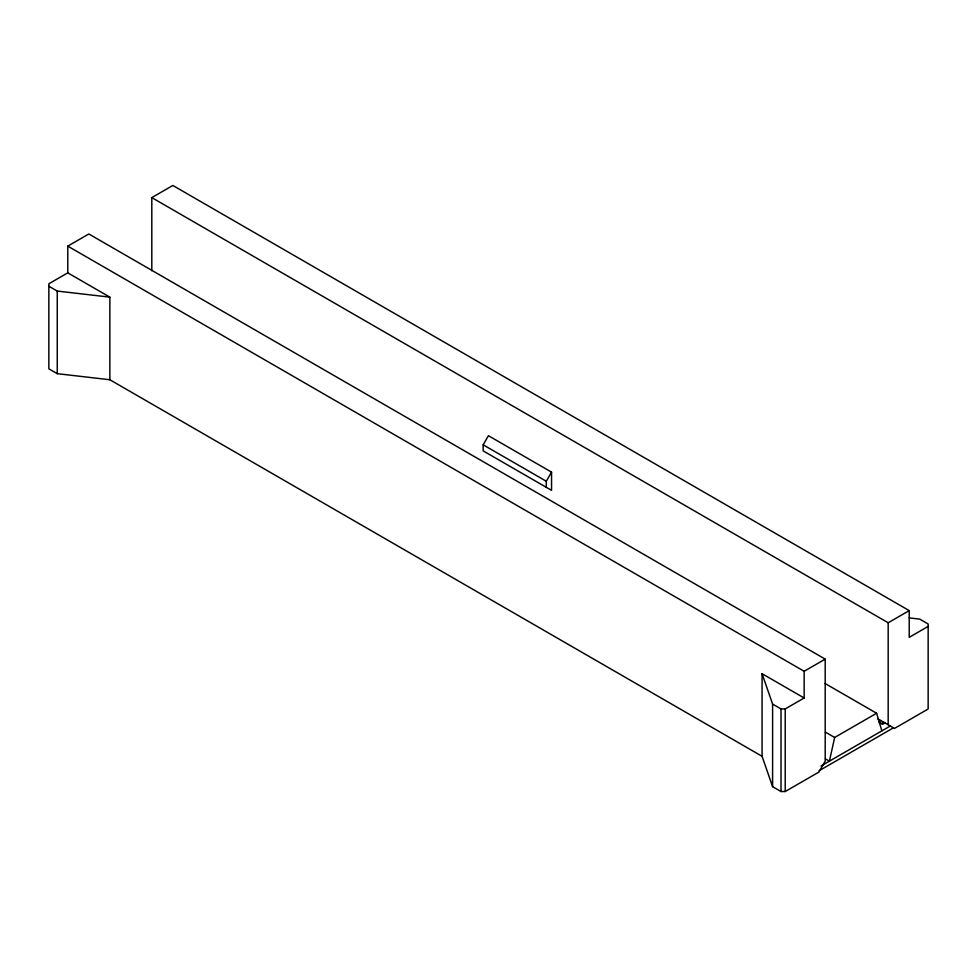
<?xml version="1.0" encoding="UTF-8"?>
<svg xmlns="http://www.w3.org/2000/svg" width="977" height="977" viewBox="0 0 977 977"><rect width="100%" height="100%" fill="white"/><g stroke="black" fill="none" stroke-linecap="round" stroke-linejoin="round"><path stroke-width="1.47" d="M881.865 730.869L876.601 713.259L834.663 737.476L829.4 761.156L825.443 758.873M483.175 444.816L488.427 435.705L551.553 472.135L551.553 490.356L483.175 450.885L483.175 444.816L546.29 481.246L546.29 487.328M546.29 481.246L551.553 472.135M67.779 246.131L88.822 233.979L825.199 659.121L825.199 761.156L818.885 772.086L785.215 791.529L781.014 791.529L772.599 786.668L762.072 756.296L762.072 673.703L804.156 697.993L804.156 671.272L67.779 246.131L67.779 272.852L109.864 297.142L109.864 379.748L762.072 756.296M151.801 270.727L151.801 197.623L172.844 185.471L909.221 610.613L909.221 637.334L928.15 626.404M67.779 272.852L48.85 283.782L48.85 368.817L57.264 373.678L109.864 379.748M804.156 671.272L825.199 659.121M151.801 197.623L888.178 622.764L909.221 610.613M762.072 673.703L772.599 704.063L781.014 708.923L785.215 708.923L804.156 697.993M880.814 720.55L878.714 721.759L882.915 724.189L885.015 722.968M881.339 723.884L883.965 722.369M820.985 766.017L890.279 726.009M819.129 770.731L893.43 727.828M48.85 286.212L57.264 291.073L109.864 297.142M909.221 617.904L919.736 619.113L928.15 623.973L928.15 709.009L894.492 728.439L877.615 718.693M825.089 683.509L876.601 713.259M825.418 732.127L834.663 737.476M888.178 622.764L888.178 724.8M785.215 708.923L785.215 791.529M781.014 708.923L781.014 791.529M772.599 704.063L772.599 786.668M57.264 291.073L57.264 373.678"/></g></svg>
